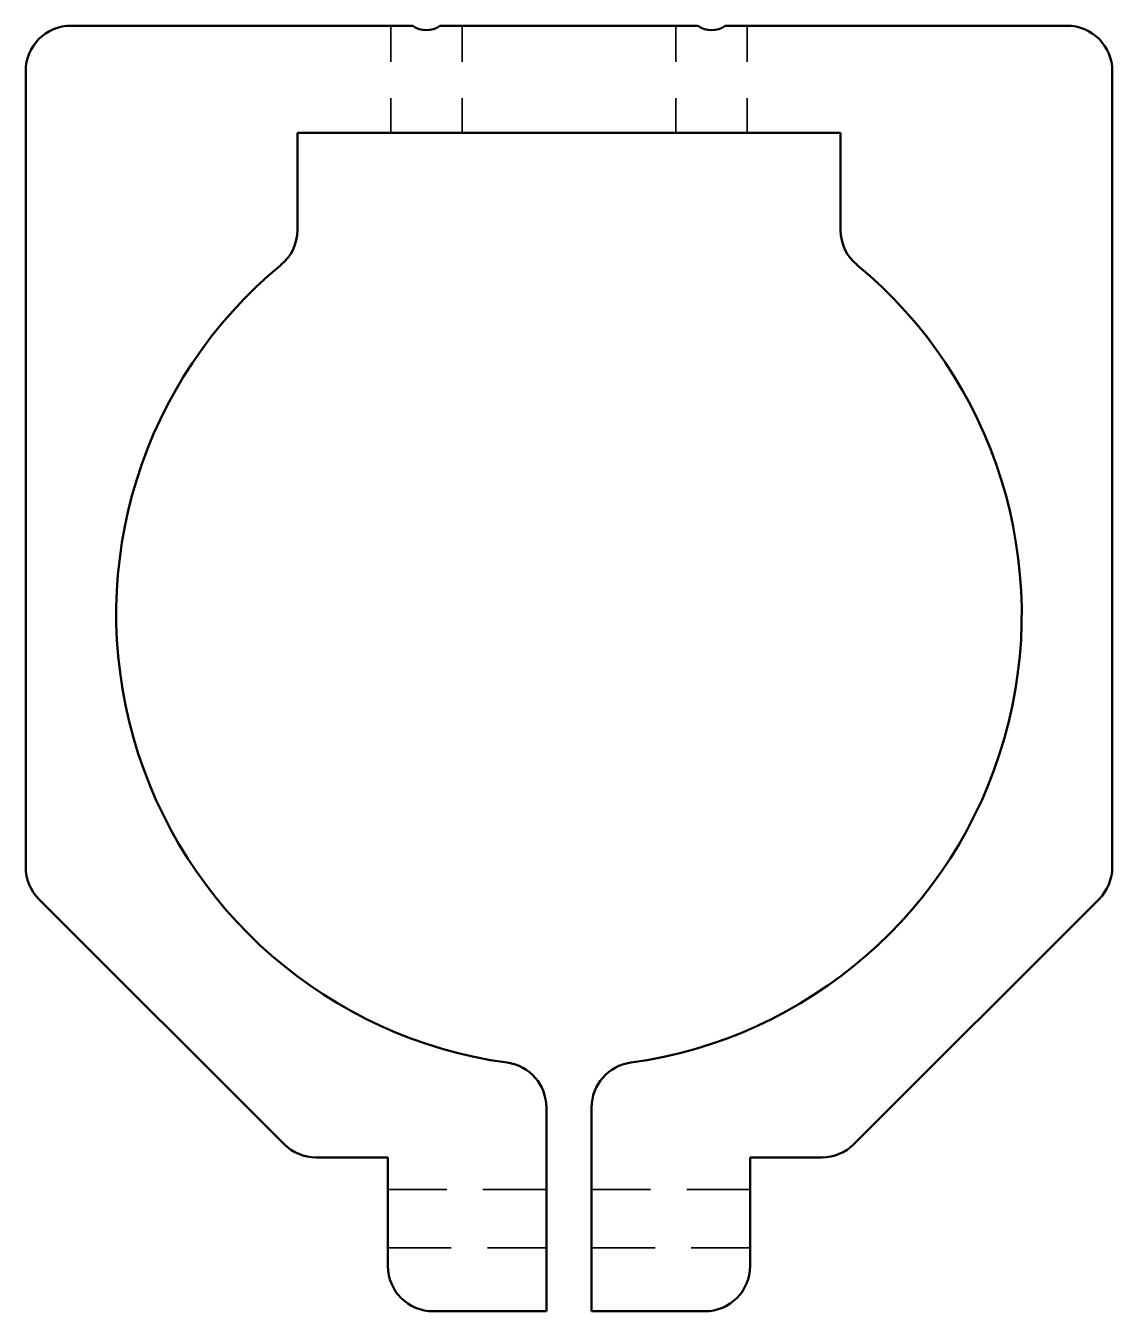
# Model space of a CAD drawing. Header units: inches. Extents: x 4.04 to 7.04, y 7.07 to 10.62.
import ezdxf

# ---------------------------------------------------------------- set-up
doc = ezdxf.new("R2010")
doc.units = ezdxf.units.IN
doc.header["$MEASUREMENT"] = 0
doc.linetypes.add('DASHED', pattern=[0.2067, 0.1654, -0.0413])
doc.layers.add('Hidden (ANSI)', color=7, linetype='DASHED', lineweight=35)
doc.layers.add('Visible (ANSI)', color=7, linetype='Continuous', lineweight=50)

msp = doc.modelspace()

# ---------------------------------------------------------------- linework, layer by layer
at = {"layer": 'Hidden (ANSI)', "ltscale": 0.564185}
for p, q in [((5.0464, 10.6212), (5.0464, 10.325)), ((5.2433, 10.6212), (5.2433, 10.325)), ((5.8338, 10.6212), (5.8338, 10.325)), ((6.0307, 10.6212), (6.0307, 10.325))]:
    msp.add_line(p, q, dxfattribs=at)
at = {"layer": 'Hidden (ANSI)', "ltscale": 1.058297}
for p, q in [((5.476, 7.4072), (5.0385, 7.4072)), ((6.0385, 7.4072), (5.601, 7.4072)), ((5.0385, 7.2462), (5.476, 7.2462)), ((5.601, 7.2462), (6.0385, 7.2462))]:
    msp.add_line(p, q, dxfattribs=at)
at = {"layer": 'Visible (ANSI)'}
for p, q in [((5.1073, 10.6212), (4.1635, 10.6212)), ((5.8948, 10.6212), (5.1823, 10.6212)), ((6.9135, 10.6212), (5.9698, 10.6212)), ((4.0385, 8.298), (4.0385, 10.4962)), ((7.0385, 10.4962), (7.0385, 8.298)), ((4.7885, 10.0569), (4.7885, 10.325)), ((4.7885, 10.325), (6.2885, 10.325)), ((6.2885, 10.325), (6.2885, 10.0569)), ((4.0752, 8.2096), (4.7519, 7.5328)), ((6.3252, 7.5328), (7.0019, 8.2096)), ((5.476, 7.0712), (5.476, 7.6341)), ((5.601, 7.6341), (5.601, 7.0712)), ((4.8403, 7.4962), (5.0385, 7.4962)), ((5.0385, 7.4962), (5.0385, 7.1962)), ((6.0385, 7.1962), (6.0385, 7.4962)), ((6.0385, 7.4962), (6.2368, 7.4962)), ((5.1635, 7.0712), (5.476, 7.0712)), ((5.601, 7.0712), (5.9135, 7.0712))]:
    msp.add_line(p, q, dxfattribs=at)
for centre, radius, start, end in [((4.1635, 10.4962), 0.125, 90, 180), ((5.1448, 10.6712), 0.0625, 233.1301, 306.8699), ((5.9323, 10.6712), 0.0625, 233.1301, 306.8699), ((6.9135, 10.4962), 0.125, 0, 90), ((4.6635, 10.0569), 0.125, 309.5212, 0), ((6.4135, 10.0569), 0.125, 180, 230.4788), ((5.5385, 8.9962), 1.25, 129.5212, 262.1625), ((5.5385, 8.9962), 1.25, 277.8375, 50.4788), ((4.1635, 8.298), 0.125, 180, 225), ((6.9135, 8.298), 0.125, 315, 0), ((5.351, 7.6341), 0.125, 0, 82.1625), ((5.726, 7.6341), 0.125, 97.8375, 180), ((4.8403, 7.6212), 0.125, 225, 270), ((6.2368, 7.6212), 0.125, 270, 315), ((5.1635, 7.1962), 0.125, 180, 270), ((5.9135, 7.1962), 0.125, 270, 0)]:
    msp.add_arc(centre, radius, start, end, dxfattribs=at)

doc.saveas('drawing.dxf')
